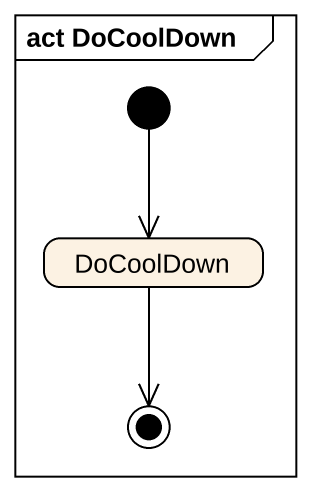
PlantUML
@startuml
mainframe act DoCoolDown
hide empty description
state DoCoolDown
[*] --> DoCoolDown
DoCoolDown --> [*]
@enduml
